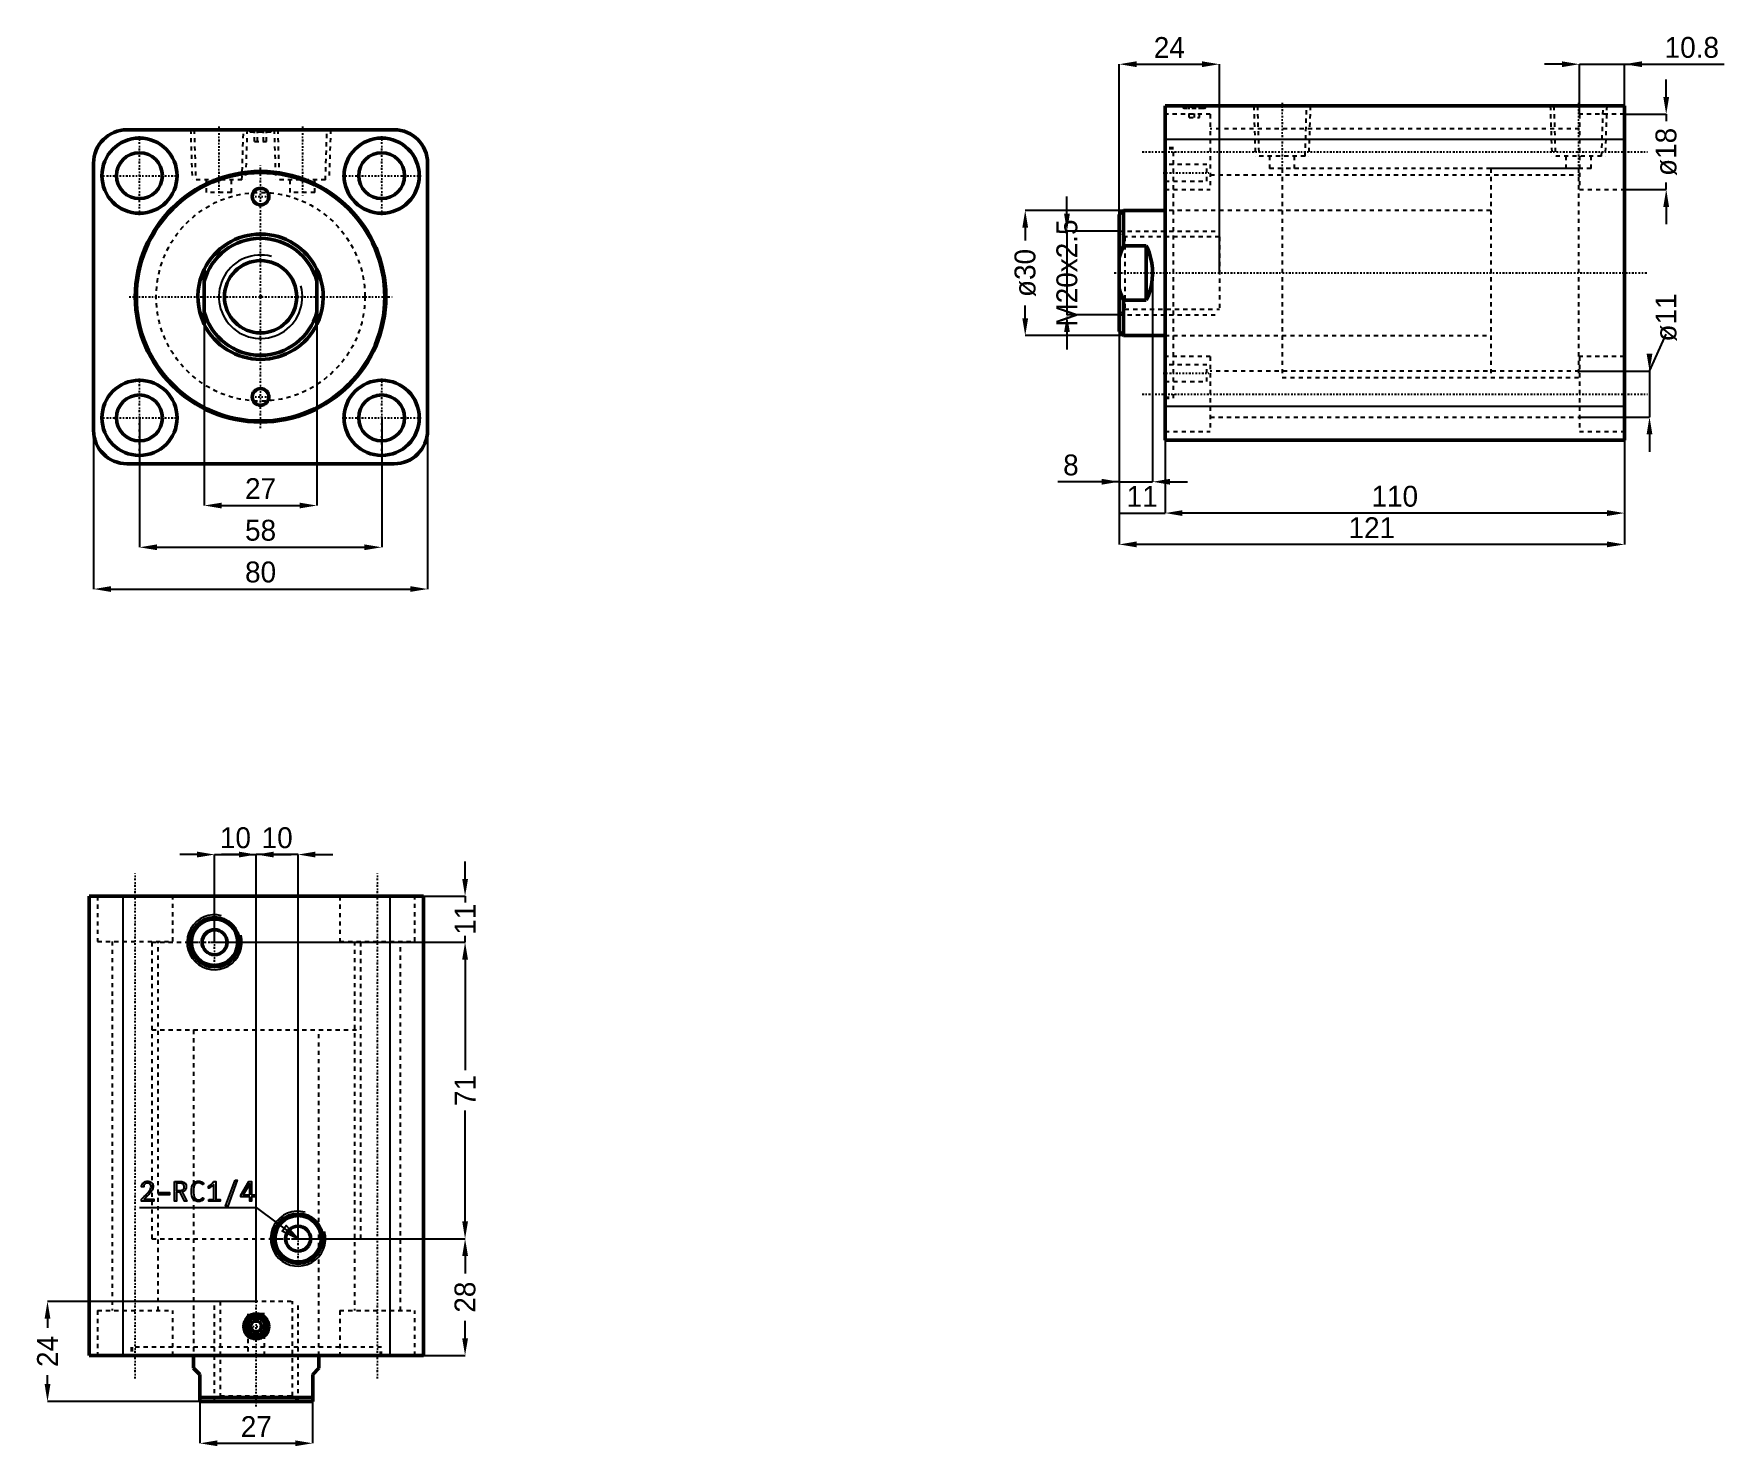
# Model space of a CAD drawing. Header units: millimetres. Extents: x -54 to 350, y -275 to 63.
import ezdxf

# ---------------------------------------------------------------- set-up
doc = ezdxf.new("R2010")
doc.units = ezdxf.units.MM
doc.linetypes.add('Center', pattern=[1.5, 0.45, -0.5, 0.05, -0.5])
doc.linetypes.add('Dashed', pattern=[2, 1, -1])
for name, color, linetype, lineweight in [('2d ConnectionPoints', 7, 'Continuous', 50), ('AM_0', 7, 'Continuous', 50), ('AM_4', 3, 'Continuous', 25), ('AM_5', 3, 'Continuous', 25), ('AM_7', 7, 'Center', 25), ('AM_9', 6, 'Dashed', 25)]:
    doc.layers.add(name, color=color, linetype=linetype, lineweight=lineweight)
doc.dimstyles.new('ISO-25', dxfattribs={"dimtxt": 2.5, "dimasz": 2.5, "dimexe": 1.25, "dimexo": 0.625, "dimtad": 1, "dimtxsty": 'Standard', "dimcen": 2.5, "dimadec": 0, "dimazin": 0, "dimtfac": 1, "dimtmove": 0, "dimatfit": 3, "dimfxl": 1, "dimarcsym": 0})

# ---------------------------------------------------------------- blocks, each defined once
blk = doc.blocks.new('1_RODcxhc_a_sd_50_50_IN_0_in_CXHC_A_IN_SD_50_50ST_0__CN_0')
at = {"layer": 'AM_0'}
for p, q in [((-13.5, -6.54), (-13.5, 6.54)), ((13.5, 6.54), (13.5, -6.54))]:
    blk.add_line(p, q, dxfattribs=at)
for points in [[(-13.5, 6.54), (-14.02, 5.34), (-14.43, 4.09), (-14.73, 2.82), (-14.92, 1.53), (-15, 0.22), (-14.96, -1.09), (-14.81, -2.39), (-14.54, -3.67), (-14.17, -4.92), (-13.69, -6.14), (-13.5, -6.54)], [(13.5, -6.54), (14.02, -5.34), (14.43, -4.09), (14.73, -2.82), (14.92, -1.53), (15, -0.22), (14.96, 1.09), (14.81, 2.39), (14.54, 3.67), (14.17, 4.92), (13.69, 6.14), (13.5, 6.54)]]:
    blk.add_lwpolyline(points, dxfattribs=at)
blk.add_circle((0, 0), 8.65, dxfattribs=at)
for radius, start, end in [(15, 25.8419, 154.1581), (14, 15.3589, 164.6411), (14, 195.3589, 344.6411), (15, 205.8419, 334.1581)]:
    blk.add_arc((0, 0), radius, start, end, dxfattribs=at)
at = {"layer": 'AM_5'}
blk.add_arc((0, 0), 10, 75, 15, dxfattribs=at)
blk = doc.blocks.new('2_bodycxhc_a_sd_50_50_0_in_CXHC_A_IN_SD_50_50ST_0__CN_0')
at = {"layer": 'AM_0'}
for p, q in [((32, 40), (-32, 40)), ((-40, 32), (-40, -32)), ((40, -32), (40, 32)), ((-32, -40), (32, -40))]:
    blk.add_line(p, q, dxfattribs=at)
for centre, radius in [((-29, 29), 9), ((29, 29), 9), ((-29, 29), 5.5), ((29, 29), 5.5), ((0, 0), 30), ((0, 0), 29.75), ((0, 24), 2), ((-29, -29), 9), ((29, -29), 9), ((-29, -29), 5.5), ((0, -24), 2), ((29, -29), 5.5)]:
    blk.add_circle(centre, radius, dxfattribs=at)
for centre, start, end in [((-32, 32), 90, 180), ((32, 32), 360, 90), ((-32, -32), 180, 270), ((32, -32), 270, 0)]:
    blk.add_arc(centre, 8, start, end, dxfattribs=at)
at = {"layer": 'AM_5', "linetype": 'Dashed'}
for p, q in [((-16.77, 40), (-16.39, 28)), ((-3.23, 40), (-3.61, 28)), ((3.23, 40), (3.61, 28)), ((16.77, 40), (16.39, 28))]:
    blk.add_line(p, q, dxfattribs=at)
at = {"layer": 'AM_7'}
for p, q in [((-10, 40.75), (-10, 24.25)), ((10, 40.75), (10, 24.25)), ((-29, 19.55), (-29, 38.45)), ((0, 40.03), (0, 39.37)), ((29, 19.55), (29, 38.45)), ((-38.45, 29), (-19.55, 29)), ((0, -31.5), (0, 31.5)), ((19.55, 29), (38.45, 29)), ((-2.1, 24), (2.1, 24)), ((-31.5, 0), (31.5, 0)), ((-29, -38.45), (-29, -19.55)), ((29, -38.45), (29, -19.55)), ((-2.1, -24), (2.1, -24)), ((-38.45, -29), (-19.55, -29)), ((19.55, -29), (38.45, -29))]:
    blk.add_line(p, q, dxfattribs=at)
at = {"layer": 'AM_9'}
for p, q in [((-15.91, 40), (-15.54, 28)), ((-4.46, 28), (-4.09, 40)), ((-3, 40), (-2.4, 39.4)), ((-2.1, 39.7), (-2.4, 39.4)), ((2.4, 39.4), (-2.4, 39.4)), ((2.1, 39.7), (-2.1, 39.7)), ((-1.44, 37.2), (-1.44, 39.7)), ((-1.44, 37.2), (1.44, 37.2)), ((-0.72, 37.2), (-0.72, 39.7)), ((0.72, 37.2), (0.72, 39.7)), ((1.44, 37.2), (1.44, 39.7)), ((2.4, 39.4), (2.1, 39.7)), ((2.4, 39.4), (3, 40)), ((4.09, 40), (4.46, 28)), ((15.54, 28), (15.91, 40)), ((-4.46, 28), (-15.54, 28)), ((-13, 28), (-13, 25)), ((-7, 25), (-13, 25)), ((-7, 25), (-7, 28)), ((15.54, 28), (4.46, 28)), ((7, 28), (7, 25)), ((13, 25), (7, 25)), ((13, 25), (13, 28))]:
    blk.add_line(p, q, dxfattribs=at)
blk.add_circle((0, 0), 25, dxfattribs=at)
blk = doc.blocks.new('*D3')
at = {"layer": 'AM_5', "color": 0, "lineweight": -2}
for p, q in [((-29, -29), (-29, -60)), ((29, -29), (29, -60)), ((-24.83, -60), (24.83, -60))]:
    blk.add_line(p, q, dxfattribs=at)
at = {"layer": 'AM_5', "color": 0}
for points in [[(-24.83, -59.31), (-24.83, -60.69), (-29, -60)], [(24.83, -60.69), (24.83, -59.31), (29, -60)]]:
    blk.add_solid(points, dxfattribs=at)
at = {"layer": 'Defpoints', "color": 0}
for p in [(-29, -29), (29, -29), (29, -60)]:
    blk.add_point(p, dxfattribs=at)
at = {"layer": 'AM_5', "color": 0, "insert": (0, -55.95), "char_height": 5, "attachment_point": 5}
blk.add_mtext('58', dxfattribs=at)
blk = doc.blocks.new('*D4')
at = {"layer": 'AM_5', "color": 0, "lineweight": -2}
for p, q in [((-40, -32), (-40, -70)), ((40, -32), (40, -70)), ((-35.83, -70), (35.83, -70))]:
    blk.add_line(p, q, dxfattribs=at)
at = {"layer": 'AM_5', "color": 0}
for points in [[(-35.83, -69.31), (-35.83, -70.69), (-40, -70)], [(35.83, -70.69), (35.83, -69.31), (40, -70)]]:
    blk.add_solid(points, dxfattribs=at)
at = {"layer": 'Defpoints', "color": 0}
for p in [(-40, -32), (40, -32), (40, -70)]:
    blk.add_point(p, dxfattribs=at)
at = {"layer": 'AM_5', "color": 0, "insert": (0, -65.95), "char_height": 5, "attachment_point": 5}
blk.add_mtext('80', dxfattribs=at)
blk = doc.blocks.new('*D5')
at = {"layer": 'AM_5', "color": 0, "lineweight": -2}
for p, q in [((-13.5, 0), (-13.5, -50)), ((13.5, 0), (13.5, -50)), ((-9.33, -50), (9.33, -50))]:
    blk.add_line(p, q, dxfattribs=at)
at = {"layer": 'AM_5', "color": 0}
for points in [[(-9.33, -49.31), (-9.33, -50.69), (-13.5, -50)], [(9.33, -50.69), (9.33, -49.31), (13.5, -50)]]:
    blk.add_solid(points, dxfattribs=at)
at = {"layer": 'Defpoints', "color": 0}
for p in [(-13.5, 0), (13.5, 0), (13.5, -50)]:
    blk.add_point(p, dxfattribs=at)
at = {"layer": 'AM_5', "color": 0, "insert": (0, -45.95), "char_height": 5, "attachment_point": 5}
blk.add_mtext('27', dxfattribs=at)
blk = doc.blocks.new('1_RODcxhc_a_sd_50_50_IN_0_in_CXHC_A_IN_SD_50_50ST_0__CN_2')
at = {"layer": 'AM_0'}
for p, q in [((-10, 15), (-11, 14)), ((-11, 14), (-11, -14)), ((0, 15), (-10, 15)), ((-10, 15), (-10, 6.54)), ((-4.5, 6.54), (-10, 6.54)), ((-4.5, 6.54), (-4.5, -6.54)), ((-10, -6.54), (-4.5, -6.54)), ((-10, -6.54), (-10, -15)), ((-11, -14), (-10, -15)), ((-10, -15), (0, -15))]:
    blk.add_line(p, q, dxfattribs=at)
for points in [[(-10, 6.54), (-10.55, 5.15), (-11, 3.71)], [(-4.5, -6.54), (-3.98, -5.34), (-3.57, -4.09), (-3.27, -2.82), (-3.08, -1.53), (-3, -0.22), (-3.04, 1.09), (-3.19, 2.39), (-3.46, 3.67), (-3.83, 4.92), (-4.31, 6.14), (-4.5, 6.54)], [(-11, -3.71), (-10.6, -5.01), (-10, -6.54)]]:
    blk.add_lwpolyline(points, dxfattribs=at)
at = {"layer": 'AM_5', "linetype": 'Dashed'}
for p, q in [((-11, 10), (13, 10)), ((-11, -10), (13, -10))]:
    blk.add_line(p, q, dxfattribs=at)
at = {"layer": 'AM_9'}
for p, q in [((99, 25), (78, 25)), ((78, 25), (78, -25)), ((99, 25), (99, -25)), ((78, 15), (0, 15)), ((-9.65, 8.65), (-11, 10)), ((13, 8.65), (-9.65, 8.65)), ((-9.65, 8.65), (-9.65, -8.65)), ((13, 8.65), (13, -8.65)), ((-11, -10), (-9.65, -8.65)), ((-9.65, -8.65), (13, -8.65)), ((0, -15), (78, -15)), ((78, -25), (99, -25))]:
    blk.add_line(p, q, dxfattribs=at)
blk = doc.blocks.new('2_bodycxhc_a_sd_50_50_0_in_CXHC_A_IN_SD_50_50ST_0__CN_2')
at = {"layer": 'AM_0'}
for p, q in [((110, 40), (0, 40)), ((0, -40), (0, 40)), ((110, -40), (110, 40)), ((110, -40), (0, -40))]:
    blk.add_line(p, q, dxfattribs=at)
at = {"layer": 'AM_4'}
for p, q in [((110, 32), (0, 32)), ((110, -32), (0, -32))]:
    blk.add_line(p, q, dxfattribs=at)
at = {"layer": 'AM_5', "linetype": 'Dashed'}
for p, q in [((21.23, 40), (21.61, 28)), ((34.77, 40), (34.39, 28)), ((92.23, 40), (92.61, 28)), ((105.77, 40), (105.39, 28))]:
    blk.add_line(p, q, dxfattribs=at)
at = {"layer": 'AM_7'}
for p, q in [((28, 40.75), (28, 24.25)), ((99, 40.75), (99, 24.25)), ((7, 40.03), (7, 39.37)), ((-5.5, 29), (115.5, 29)), ((-0.5, 24), (10.5, 24)), ((-12.2, 0), (115.5, 0)), ((-0.5, -24), (10.5, -24)), ((-5.5, -29), (115.5, -29))]:
    blk.add_line(p, q, dxfattribs=at)
at = {"layer": 'AM_9'}
for p, q in [((10.8, 38), (0, 38)), ((4, 40), (4.6, 39.4)), ((4.9, 39.7), (4.6, 39.4)), ((9.4, 39.4), (4.6, 39.4)), ((9.1, 39.7), (4.9, 39.7)), ((5.75, 37.2), (5.75, 39.7)), ((5.75, 37.2), (8.25, 37.2)), ((7, 37.2), (7, 39.7)), ((8.25, 37.2), (8.25, 39.7)), ((9.4, 39.4), (9.1, 39.7)), ((9.4, 39.4), (10, 40)), ((10.8, 38), (10.8, 20)), ((22.09, 40), (22.46, 28)), ((33.54, 28), (33.91, 40)), ((93.09, 40), (93.46, 28)), ((110, 38), (99.2, 38)), ((99.2, 38), (99.2, 20)), ((104.54, 28), (104.91, 40)), ((99.2, 34.5), (10.8, 34.5)), ((2, 30), (0, 30)), ((2, 29.75), (0, 29.75)), ((2, -30), (2, 30)), ((10, 26), (0, 26)), ((10, 22), (10, 26)), ((33.54, 28), (22.46, 28)), ((25, 28), (25, 25)), ((102, 25), (25, 25)), ((28, 25), (28, -25)), ((31, 25), (31, 28)), ((104.54, 28), (93.46, 28)), ((96, 28), (96, 25)), ((99, 25), (99, -25)), ((102, 25), (102, 28)), ((0, 22), (10, 22)), ((10.8, 23.5), (99.2, 23.5)), ((0, 20), (10.8, 20)), ((99.2, 20), (110, 20)), ((28, 15), (0, 15)), ((0, -15), (28, -15)), ((10.8, -20), (0, -20)), ((10.8, -20), (10.8, -38)), ((110, -20), (99.2, -20)), ((99.2, -20), (99.2, -38)), ((10, -22), (0, -22)), ((10, -26), (10, -22)), ((99.2, -23.5), (10.8, -23.5)), ((0, -26), (10, -26)), ((28, -25), (99, -25)), ((0, -29.75), (2, -29.75)), ((0, -30), (2, -30)), ((10.8, -34.5), (99.2, -34.5)), ((0, -38), (10.8, -38)), ((99.2, -38), (110, -38))]:
    blk.add_line(p, q, dxfattribs=at)
blk = doc.blocks.new('*D19')
at = {"layer": 'AM_5', "color": 0, "lineweight": -2}
for p, q in [((206.61, 20.69), (183.11, 20.69)), ((183.11, 16.53), (183.11, 13.44)), ((183.11, -5.14), (183.11, -2.06)), ((206.61, -9.31), (183.11, -9.31))]:
    blk.add_line(p, q, dxfattribs=at)
at = {"layer": 'AM_5', "color": 0}
for points in [[(183.8, 16.53), (182.41, 16.53), (183.11, 20.69)], [(182.41, -5.14), (183.8, -5.14), (183.11, -9.31)]]:
    blk.add_solid(points, dxfattribs=at)
at = {"layer": 'Defpoints', "color": 0}
for p in [(206.61, 20.69), (183.11, -9.31), (206.61, -9.31)]:
    blk.add_point(p, dxfattribs=at)
at = {"layer": 'AM_5', "color": 0, "insert": (183.11, 5.69), "char_height": 5, "attachment_point": 5, "rotation": 90}
blk.add_mtext('ø30', dxfattribs=at)
blk = doc.blocks.new('*D20')
at = {"layer": 'AM_5', "color": 0, "lineweight": -2}
for p, q in [((205.61, 5.69), (205.61, -44.31)), ((213.61, 5.69), (213.61, -44.31)), ((205.61, -44.31), (190.88, -44.31)), ((205.61, -44.31), (213.61, -44.31)), ((217.77, -44.31), (221.94, -44.31))]:
    blk.add_line(p, q, dxfattribs=at)
at = {"layer": 'AM_5', "color": 0}
for points in [[(201.44, -45), (201.44, -43.61), (205.61, -44.31)], [(217.77, -43.61), (217.77, -45), (213.61, -44.31)]]:
    blk.add_solid(points, dxfattribs=at)
at = {"layer": 'Defpoints', "color": 0}
for p in [(205.61, 5.69), (213.61, 5.69), (213.61, -44.31)]:
    blk.add_point(p, dxfattribs=at)
at = {"layer": 'AM_5', "color": 0, "insert": (194.05, -40.31), "char_height": 5, "attachment_point": 5}
blk.add_mtext('8', dxfattribs=at)
blk = doc.blocks.new('*D21')
at = {"layer": 'AM_5', "color": 0, "lineweight": -2}
for p, q in [((205.61, 5.69), (205.61, -51.81)), ((216.61, -26.31), (216.61, -51.81)), ((205.61, -51.81), (216.61, -51.81))]:
    blk.add_line(p, q, dxfattribs=at)
at = {"layer": 'Defpoints', "color": 0}
for p in [(205.61, 5.69), (216.61, -26.31), (216.61, -51.81)]:
    blk.add_point(p, dxfattribs=at)
at = {"layer": 'AM_5', "color": 0, "insert": (211.11, -47.81), "char_height": 5, "attachment_point": 5}
blk.add_mtext('11', dxfattribs=at)
blk = doc.blocks.new('*D22')
at = {"layer": 'AM_5', "color": 0, "lineweight": -2}
for p, q in [((216.61, -26.31), (216.61, -51.81)), ((326.61, -34.31), (326.61, -51.81)), ((322.44, -51.81), (220.77, -51.81))]:
    blk.add_line(p, q, dxfattribs=at)
at = {"layer": 'AM_5', "color": 0}
for points in [[(220.77, -51.11), (220.77, -52.5), (216.61, -51.81)], [(322.44, -52.5), (322.44, -51.11), (326.61, -51.81)]]:
    blk.add_solid(points, dxfattribs=at)
at = {"layer": 'Defpoints', "color": 0}
for p in [(216.61, -26.31), (326.61, -34.31), (216.61, -51.81)]:
    blk.add_point(p, dxfattribs=at)
at = {"layer": 'AM_5', "color": 0, "insert": (271.61, -47.81), "char_height": 5, "attachment_point": 5}
blk.add_mtext('110', dxfattribs=at)
blk = doc.blocks.new('*D23')
at = {"layer": 'AM_5', "color": 0, "lineweight": -2}
for p, q in [((205.61, 5.69), (205.61, -59.31)), ((326.61, -34.31), (326.61, -59.31)), ((322.44, -59.31), (209.77, -59.31))]:
    blk.add_line(p, q, dxfattribs=at)
at = {"layer": 'AM_5', "color": 0}
for points in [[(209.77, -58.61), (209.77, -60), (205.61, -59.31)], [(322.44, -60), (322.44, -58.61), (326.61, -59.31)]]:
    blk.add_solid(points, dxfattribs=at)
at = {"layer": 'Defpoints', "color": 0}
for p in [(205.61, 5.69), (326.61, -34.31), (205.61, -59.31)]:
    blk.add_point(p, dxfattribs=at)
at = {"layer": 'AM_5', "color": 0, "insert": (266.11, -55.31), "char_height": 5, "attachment_point": 5}
blk.add_mtext('121', dxfattribs=at)
blk = doc.blocks.new('*D24')
at = {"layer": 'AM_5', "color": 0, "lineweight": -2}
for p, q in [((332.61, -17.81), (336.61, -8.97)), ((315.81, -17.81), (332.61, -17.81)), ((332.61, -17.81), (332.61, -28.81)), ((315.81, -28.81), (332.61, -28.81)), ((332.61, -32.97), (332.61, -37.14))]:
    blk.add_line(p, q, dxfattribs=at)
at = {"layer": 'AM_5', "color": 0}
for points in [[(331.91, -13.64), (333.3, -13.64), (332.61, -17.81)], [(333.3, -32.97), (331.91, -32.97), (332.61, -28.81)]]:
    blk.add_solid(points, dxfattribs=at)
at = {"layer": 'Defpoints', "color": 0}
for p in [(315.81, -17.81), (315.81, -28.81), (332.61, -28.81)]:
    blk.add_point(p, dxfattribs=at)
at = {"layer": 'AM_5', "color": 0, "insert": (336.61, -4.97), "char_height": 5, "attachment_point": 5, "rotation": 90}
blk.add_mtext('ø11', dxfattribs=at)
blk = doc.blocks.new('*D25')
at = {"layer": 'AM_5', "color": 0, "lineweight": -2}
for p, q in [((336.61, 47.86), (336.61, 52.03)), ((326.61, 43.69), (336.61, 43.69)), ((336.61, 43.69), (336.61, 42.03)), ((326.61, 25.69), (336.61, 25.69)), ((336.61, 25.69), (336.61, 27.36)), ((336.61, 21.53), (336.61, 17.36))]:
    blk.add_line(p, q, dxfattribs=at)
at = {"layer": 'AM_5', "color": 0}
for points in [[(335.91, 47.86), (337.3, 47.86), (336.61, 43.69)], [(337.3, 21.53), (335.91, 21.53), (336.61, 25.69)]]:
    blk.add_solid(points, dxfattribs=at)
at = {"layer": 'Defpoints', "color": 0}
for p in [(326.61, 43.69), (336.61, 43.69), (326.61, 25.69)]:
    blk.add_point(p, dxfattribs=at)
at = {"layer": 'AM_5', "color": 0, "insert": (336.61, 34.69), "char_height": 5, "attachment_point": 5, "rotation": 90}
blk.add_mtext('ø18', dxfattribs=at)
blk = doc.blocks.new('*D26')
at = {"layer": 'AM_5', "color": 0, "lineweight": -2}
for p, q in [((311.64, 55.69), (307.47, 55.69)), ((315.81, 43.69), (315.81, 55.69)), ((315.81, 55.69), (326.61, 55.69)), ((326.61, 43.69), (326.61, 55.69)), ((326.61, 55.69), (350.49, 55.69))]:
    blk.add_line(p, q, dxfattribs=at)
at = {"layer": 'AM_5', "color": 0}
for points in [[(311.64, 55), (311.64, 56.39), (315.81, 55.69)], [(330.77, 56.39), (330.77, 55), (326.61, 55.69)]]:
    blk.add_solid(points, dxfattribs=at)
at = {"layer": 'Defpoints', "color": 0}
for p in [(326.61, 55.69), (315.81, 43.69), (326.61, 43.69)]:
    blk.add_point(p, dxfattribs=at)
at = {"layer": 'AM_5', "color": 0, "insert": (342.74, 59.69), "char_height": 5, "attachment_point": 5}
blk.add_mtext('10.8', dxfattribs=at)
blk = doc.blocks.new('*D27')
at = {"layer": 'AM_5', "color": 0, "lineweight": -2}
for p, q in [((205.61, 5.69), (205.61, 55.69)), ((209.77, 55.69), (225.44, 55.69)), ((229.61, 5.69), (229.61, 55.69))]:
    blk.add_line(p, q, dxfattribs=at)
at = {"layer": 'AM_5', "color": 0}
for points in [[(209.77, 56.39), (209.77, 55), (205.61, 55.69)], [(225.44, 55), (225.44, 56.39), (229.61, 55.69)]]:
    blk.add_solid(points, dxfattribs=at)
at = {"layer": 'Defpoints', "color": 0}
for p in [(229.61, 55.69), (205.61, 5.69), (229.61, 5.69)]:
    blk.add_point(p, dxfattribs=at)
at = {"layer": 'AM_5', "color": 0, "insert": (217.61, 59.69), "char_height": 5, "attachment_point": 5}
blk.add_mtext('24', dxfattribs=at)
blk = doc.blocks.new('*D28')
at = {"layer": 'AM_5', "color": 0, "lineweight": -2}
for p, q in [((193.11, 19.86), (193.11, 24.03)), ((205.61, 15.69), (193.11, 15.69)), ((193.11, 15.69), (193.11, -4.31)), ((205.61, -4.31), (193.11, -4.31)), ((193.11, -8.47), (193.11, -12.64))]:
    blk.add_line(p, q, dxfattribs=at)
at = {"layer": 'AM_5', "color": 0}
for points in [[(192.41, 19.86), (193.8, 19.86), (193.11, 15.69)], [(193.8, -8.47), (192.41, -8.47), (193.11, -4.31)]]:
    blk.add_solid(points, dxfattribs=at)
at = {"layer": 'Defpoints', "color": 0}
for p in [(205.61, 15.69), (193.11, -4.31), (205.61, -4.31)]:
    blk.add_point(p, dxfattribs=at)
at = {"layer": 'AM_5', "color": 0, "insert": (193.11, 5.69), "char_height": 5, "attachment_point": 5, "rotation": 90}
blk.add_mtext('M20x2.5', dxfattribs=at)
blk = doc.blocks.new('1_RODcxhc_a_sd_50_50_IN_0_in_CXHC_A_IN_SD_50_50ST_0__CN_4')
at = {"layer": 'AM_0'}
for p, q in [((-15, 0), (-15, -3)), ((15, -3), (15, 0)), ((-13.5, -4.5), (-15, -3)), ((15, -3), (13.5, -4.5)), ((-13.5, -11), (-13.5, -4.5)), ((13.5, -4.5), (13.5, -11)), ((-13.5, -10), (13.5, -10)), ((-13.5, -11), (13.5, -11))]:
    blk.add_line(p, q, dxfattribs=at)
at = {"layer": 'AM_5', "linetype": 'Dashed'}
for p, q in [((-10, -11), (-10, 13)), ((10, -11), (10, 13))]:
    blk.add_line(p, q, dxfattribs=at)
at = {"layer": 'AM_7'}
blk.add_line((0, -12.2), (0, 115.5), dxfattribs=at)
at = {"layer": 'AM_9'}
for p, q in [((-25, 99), (25, 99)), ((-25, 99), (-25, 78)), ((25, 78), (25, 99)), ((-25, 78), (25, 78)), ((-15, 78), (-15, 0)), ((15, 0), (15, 78)), ((-8.647, 13), (8.647, 13)), ((-8.647, 13), (-8.647, -9.647)), ((8.647, -9.647), (8.647, 13)), ((-8.647, -9.647), (-10, -11)), ((-8.647, -9.647), (8.647, -9.647)), ((10, -11), (8.647, -9.647))]:
    blk.add_line(p, q, dxfattribs=at)
blk = doc.blocks.new('2_bodycxhc_a_sd_50_50_0_in_CXHC_A_IN_SD_50_50ST_0__CN_4')
at = {"layer": 'AM_0'}
for p, q in [((-40, 110), (-40, 0)), ((40, 110), (-40, 110)), ((40, 110), (40, 0)), ((-0.72, 8.25), (-1.44, 7)), ((0.72, 8.25), (-0.72, 8.25)), ((1.44, 7), (0.72, 8.25)), ((-1.44, 7), (-0.72, 5.75)), ((-0.72, 5.75), (0.72, 5.75)), ((0.72, 5.75), (1.44, 7)), ((40, 0), (-40, 0))]:
    blk.add_line(p, q, dxfattribs=at)
for centre, radius in [((-10, 99), 5.91), ((-10, 99), 5.54), ((-10, 99), 3), ((10, 28), 5.91), ((10, 28), 5.54), ((10, 28), 3), ((0, 7), 3), ((0, 7), 2.4), ((0, 7), 2.1)]:
    blk.add_circle(centre, radius, dxfattribs=at)
at = {"layer": 'AM_4'}
for p, q in [((-32, 110), (-32, 0)), ((32, 110), (32, 0))]:
    blk.add_line(p, q, dxfattribs=at)
at = {"layer": 'AM_5'}
for centre in [(-10, 99), (10, 28)]:
    blk.add_arc(centre, 6.58, 75, 15, dxfattribs=at)
at = {"layer": 'AM_7'}
for p, q in [((-29, -5.5), (-29, 115.5)), ((29, -5.5), (29, 115.5)), ((-10, 92.79), (-10, 105.21)), ((-16.21, 99), (-3.79, 99)), ((10, 21.79), (10, 34.21)), ((3.79, 28), (16.21, 28)), ((-3.15, 7), (3.15, 7))]:
    blk.add_line(p, q, dxfattribs=at)
at = {"layer": 'AM_9'}
for p, q in [((-38, 110), (-38, 99.2)), ((-20, 99.2), (-20, 110)), ((20, 110), (20, 99.2)), ((38, 99.2), (38, 110)), ((-38, 99.2), (-20, 99.2)), ((-34.5, 99.2), (-34.5, 10.8)), ((-25, 99), (25, 99)), ((-25, 99), (-25, 28)), ((-23.5, 10.8), (-23.5, 99.2)), ((20, 99.2), (38, 99.2)), ((23.5, 99.2), (23.5, 10.8)), ((25, 28), (25, 99)), ((34.5, 10.8), (34.5, 99.2)), ((-25, 28), (25, 28)), ((-15, 28), (-15, 0)), ((15, 0), (15, 28)), ((-38, 10.8), (-20, 10.8)), ((-38, 10.8), (-38, 0)), ((-20, 0), (-20, 10.8)), ((2, 10), (-2, 10)), ((-2, 10), (-2, 0)), ((2, 0), (2, 10)), ((20, 10.8), (38, 10.8)), ((20, 10.8), (20, 0)), ((38, 0), (38, 10.8)), ((30, 2), (-30, 2)), ((-30, 2), (-30, 0)), ((-29.75, 2), (-29.75, 0)), ((29.75, 0), (29.75, 2)), ((30, 0), (30, 2))]:
    blk.add_line(p, q, dxfattribs=at)
blk = doc.blocks.new('*D40')
at = {"layer": 'AM_5', "color": 0, "lineweight": -2}
for p, q in [((-14.53, -264.59), (-14.53, -274.59)), ((12.47, -264.59), (12.47, -274.59)), ((-10.36, -274.59), (8.31, -274.59))]:
    blk.add_line(p, q, dxfattribs=at)
at = {"layer": 'AM_5', "color": 0}
for points in [[(-10.36, -273.89), (-10.36, -275.28), (-14.53, -274.59)], [(8.31, -275.28), (8.31, -273.89), (12.47, -274.59)]]:
    blk.add_solid(points, dxfattribs=at)
at = {"layer": 'Defpoints', "color": 0}
for p in [(-14.53, -264.59), (12.47, -264.59), (12.47, -274.59)]:
    blk.add_point(p, dxfattribs=at)
at = {"layer": 'AM_5', "color": 0, "insert": (-1.03, -270.59), "char_height": 5, "attachment_point": 5}
blk.add_mtext('27', dxfattribs=at)
blk = doc.blocks.new('*D41')
at = {"layer": 'AM_5', "color": 0, "lineweight": -2}
for p, q in [((-1.03, -240.59), (-51.03, -240.59)), ((-51.03, -244.75), (-51.03, -246.92)), ((-51.03, -260.42), (-51.03, -258.25)), ((-14.53, -264.59), (-51.03, -264.59))]:
    blk.add_line(p, q, dxfattribs=at)
at = {"layer": 'AM_5', "color": 0}
for points in [[(-50.33, -244.75), (-51.72, -244.75), (-51.03, -240.59)], [(-51.72, -260.42), (-50.33, -260.42), (-51.03, -264.59)]]:
    blk.add_solid(points, dxfattribs=at)
at = {"layer": 'Defpoints', "color": 0}
for p in [(-51.03, -240.59), (-1.03, -240.59), (-14.53, -264.59)]:
    blk.add_point(p, dxfattribs=at)
at = {"layer": 'AM_5', "color": 0, "insert": (-51.03, -252.59), "char_height": 5, "attachment_point": 5, "rotation": 90}
blk.add_mtext('24', dxfattribs=at)
blk = doc.blocks.new('*D42')
at = {"layer": 'AM_5', "color": 0, "lineweight": -2}
for p, q in [((8.97, -225.59), (48.97, -225.59)), ((48.97, -229.75), (48.97, -233.92)), ((48.97, -249.42), (48.97, -245.25)), ((38.97, -253.59), (48.97, -253.59))]:
    blk.add_line(p, q, dxfattribs=at)
at = {"layer": 'AM_5', "color": 0}
for points in [[(49.67, -229.75), (48.28, -229.75), (48.97, -225.59)], [(48.28, -249.42), (49.67, -249.42), (48.97, -253.59)]]:
    blk.add_solid(points, dxfattribs=at)
at = {"layer": 'Defpoints', "color": 0}
for p in [(8.97, -225.59), (48.97, -225.59), (38.97, -253.59)]:
    blk.add_point(p, dxfattribs=at)
at = {"layer": 'AM_5', "color": 0, "insert": (48.97, -239.59), "char_height": 5, "attachment_point": 5, "rotation": 90}
blk.add_mtext('28', dxfattribs=at)
blk = doc.blocks.new('*D43')
at = {"layer": 'AM_5', "color": 0, "lineweight": -2}
for p, q in [((-11.03, -154.59), (48.97, -154.59)), ((48.97, -158.75), (48.97, -185.25)), ((48.97, -221.42), (48.97, -194.92)), ((8.97, -225.59), (48.97, -225.59))]:
    blk.add_line(p, q, dxfattribs=at)
at = {"layer": 'AM_5', "color": 0}
for points in [[(49.67, -158.75), (48.28, -158.75), (48.97, -154.59)], [(48.28, -221.42), (49.67, -221.42), (48.97, -225.59)]]:
    blk.add_solid(points, dxfattribs=at)
at = {"layer": 'Defpoints', "color": 0}
for p in [(-11.03, -154.59), (8.97, -225.59), (48.97, -225.59)]:
    blk.add_point(p, dxfattribs=at)
at = {"layer": 'AM_5', "color": 0, "insert": (48.97, -190.09), "char_height": 5, "attachment_point": 5, "rotation": 90}
blk.add_mtext('71', dxfattribs=at)
blk = doc.blocks.new('*D44')
at = {"layer": 'AM_5', "color": 0, "lineweight": -2}
for p, q in [((48.97, -139.42), (48.97, -135.25)), ((27.97, -143.59), (48.97, -143.59)), ((48.97, -143.59), (48.97, -145.09)), ((48.97, -154.59), (48.97, -153.09)), ((-11.03, -154.59), (48.97, -154.59)), ((48.97, -158.75), (48.97, -162.92))]:
    blk.add_line(p, q, dxfattribs=at)
at = {"layer": 'AM_5', "color": 0}
for points in [[(48.28, -139.42), (49.67, -139.42), (48.97, -143.59)], [(49.67, -158.75), (48.28, -158.75), (48.97, -154.59)]]:
    blk.add_solid(points, dxfattribs=at)
at = {"layer": 'Defpoints', "color": 0}
for p in [(27.97, -143.59), (-11.03, -154.59), (48.97, -154.59)]:
    blk.add_point(p, dxfattribs=at)
at = {"layer": 'AM_5', "color": 0, "insert": (48.97, -149.09), "char_height": 5, "attachment_point": 5, "rotation": 90}
blk.add_mtext('11', dxfattribs=at)
blk = doc.blocks.new('*D45')
at = {"layer": 'AM_5', "color": 0, "lineweight": -2}
for p, q in [((-15.19, -133.59), (-19.36, -133.59)), ((-11.03, -154.59), (-11.03, -133.59)), ((-11.03, -133.59), (-1.03, -133.59)), ((-1.03, -240.59), (-1.03, -133.59)), ((3.14, -133.59), (7.31, -133.59))]:
    blk.add_line(p, q, dxfattribs=at)
at = {"layer": 'AM_5', "color": 0}
for points in [[(-15.19, -134.28), (-15.19, -132.89), (-11.03, -133.59)], [(3.14, -132.89), (3.14, -134.28), (-1.03, -133.59)]]:
    blk.add_solid(points, dxfattribs=at)
at = {"layer": 'Defpoints', "color": 0}
for p in [(-1.03, -133.59), (-11.03, -154.59), (-1.03, -240.59)]:
    blk.add_point(p, dxfattribs=at)
at = {"layer": 'AM_5', "color": 0, "insert": (-6.03, -129.59), "char_height": 5, "attachment_point": 5}
blk.add_mtext('10', dxfattribs=at)
blk = doc.blocks.new('*D46')
at = {"layer": 'AM_5', "color": 0, "lineweight": -2}
for p, q in [((-5.19, -133.59), (-9.36, -133.59)), ((-1.03, -240.59), (-1.03, -133.59)), ((8.97, -133.59), (-1.03, -133.59)), ((8.97, -225.59), (8.97, -133.59)), ((13.14, -133.59), (17.31, -133.59))]:
    blk.add_line(p, q, dxfattribs=at)
at = {"layer": 'AM_5', "color": 0}
for points in [[(-5.19, -134.28), (-5.19, -132.89), (-1.03, -133.59)], [(13.14, -132.89), (13.14, -134.28), (8.97, -133.59)]]:
    blk.add_solid(points, dxfattribs=at)
at = {"layer": 'Defpoints', "color": 0}
for p in [(-1.03, -133.59), (8.97, -225.59), (-1.03, -240.59)]:
    blk.add_point(p, dxfattribs=at)
at = {"layer": 'AM_5', "color": 0, "insert": (3.97, -129.59), "char_height": 5, "attachment_point": 5}
blk.add_mtext('10', dxfattribs=at)
blk = doc.blocks.new('*D47')
at = {"layer": 'AM_5', "color": 0, "lineweight": -2}
for p, q in [((-14.53, -264.59), (-14.53, -274.59)), ((12.47, -264.59), (12.47, -274.59)), ((-10.36, -274.59), (8.31, -274.59))]:
    blk.add_line(p, q, dxfattribs=at)
at = {"layer": 'AM_5', "color": 0}
for points in [[(-10.36, -273.89), (-10.36, -275.28), (-14.53, -274.59)], [(8.31, -275.28), (8.31, -273.89), (12.47, -274.59)]]:
    blk.add_solid(points, dxfattribs=at)
at = {"layer": 'Defpoints', "color": 0}
for p in [(-14.53, -264.59), (12.47, -264.59), (12.47, -274.59)]:
    blk.add_point(p, dxfattribs=at)
at = {"layer": 'AM_5', "color": 0, "insert": (-1.03, -270.59), "char_height": 5, "attachment_point": 5}
blk.add_mtext('27', dxfattribs=at)

msp = doc.modelspace()

# ---------------------------------------------------------------- linework, layer by layer
at = {"layer": '2d ConnectionPoints'}
for p in [(216.606, 5.694), (0, 0), (-1.026, -253.587)]:
    msp.add_point(p, dxfattribs=at)
at = {"layer": 'AM_5'}
for p, q in [((-29.026, -218.087), (-1.026, -218.087)), ((-1.026, -218.087), (8.974, -225.587))]:
    msp.add_line(p, q, dxfattribs=at)
for points in [[(-28.38, -215.976), (-28.38, -215.976), (-28.166, -215.781), (-27.86, -215.495), (-27.86, -215.495), (-27.575, -215.218), (-27.395, -215.039), (-27.395, -215.039), (-27.223, -214.858), (-26.976, -214.574), (-26.976, -214.574), (-26.743, -214.274), (-26.595, -214.065), (-26.595, -214.065), (-26.466, -213.858), (-26.325, -213.562), (-26.325, -213.562), (-26.249, -213.284), (-26.235, -213.11), (-26.235, -213.11), (-26.239, -213.012), (-26.262, -212.873), (-26.262, -212.873), (-26.305, -212.745), (-26.345, -212.665), (-26.345, -212.665), (-26.393, -212.59), (-26.476, -212.492), (-26.476, -212.492), (-26.575, -212.409), (-26.649, -212.362), (-26.649, -212.362), (-26.728, -212.324), (-26.854, -212.282), (-26.854, -212.282), (-26.989, -212.259), (-27.083, -212.255), (-27.083, -212.255), (-27.187, -212.26), (-27.335, -212.283), (-27.335, -212.283), (-27.472, -212.326), (-27.557, -212.366), (-27.557, -212.366), (-27.637, -212.414), (-27.743, -212.501), (-27.743, -212.501), (-27.832, -212.606), (-27.882, -212.686), (-27.882, -212.686), (-27.925, -212.773), (-27.97, -212.914), (-27.97, -212.914), (-27.995, -213.07), (-27.999, -213.181), (-28.487, -213.181), (-28.487, -213.181), (-28.479, -213.015), (-28.44, -212.782), (-28.44, -212.782), (-28.366, -212.572), (-28.298, -212.444), (-28.298, -212.444), (-28.218, -212.326), (-28.077, -212.172), (-28.077, -212.172), (-27.913, -212.045), (-27.79, -211.976), (-27.79, -211.976), (-27.659, -211.918), (-27.453, -211.856), (-27.453, -211.856), (-27.235, -211.823), (-27.083, -211.816), (-27.083, -211.816), (-26.941, -211.822), (-26.734, -211.854), (-26.734, -211.854), (-26.537, -211.912), (-26.41, -211.966), (-26.41, -211.966), (-26.29, -212.031), (-26.129, -212.15), (-26.129, -212.15), (-25.991, -212.294), (-25.911, -212.405), (-25.911, -212.405), (-25.844, -212.524), (-25.771, -212.72), (-25.771, -212.72), (-25.732, -212.934), (-25.724, -213.087), (-25.724, -213.087), (-25.735, -213.26), (-25.793, -213.527), (-25.793, -213.527), (-25.901, -213.801), (-26.001, -213.987), (-26.001, -213.987), (-26.115, -214.173), (-26.3, -214.442), (-26.3, -214.442), (-26.502, -214.699), (-26.646, -214.863), (-26.646, -214.863), (-26.801, -215.03), (-27.061, -215.302), (-27.061, -215.302), (-27.354, -215.597), (-27.567, -215.807), (-27.912, -216.145), (-25.585, -216.149), (-25.585, -216.587), (-28.552, -216.587), (-28.552, -216.132), (-28.38, -215.976)], [(-24.376, -214.494), (-21.776, -214.494), (-21.776, -215.079), (-24.376, -215.079), (-24.376, -214.494)], [(-20.61, -211.875), (-19.239, -211.875), (-19.239, -211.875), (-19.098, -211.88), (-18.89, -211.909), (-18.89, -211.909), (-18.687, -211.962), (-18.553, -212.011), (-18.553, -212.011), (-18.425, -212.072), (-18.251, -212.186), (-18.251, -212.186), (-18.097, -212.326), (-18.006, -212.435), (-18.006, -212.435), (-17.928, -212.556), (-17.843, -212.759), (-17.843, -212.759), (-17.798, -212.988), (-17.789, -213.155), (-17.789, -213.155), (-17.8, -213.339), (-17.856, -213.59), (-17.856, -213.59), (-17.96, -213.808), (-18.056, -213.937), (-18.056, -213.937), (-18.169, -214.051), (-18.363, -214.196), (-18.363, -214.196), (-18.586, -214.308), (-18.751, -214.364), (-17.672, -216.62), (-18.199, -216.62), (-19.252, -214.442), (-19.323, -214.442), (-20.129, -214.442), (-20.129, -216.587), (-20.61, -216.587), (-20.61, -211.875)], [(-19.466, -214.02), (-19.466, -214.02), (-19.329, -214.017), (-19.138, -214.005), (-19.138, -214.005), (-18.966, -213.981), (-18.862, -213.96), (-18.862, -213.96), (-18.765, -213.93), (-18.634, -213.867), (-18.634, -213.867), (-18.519, -213.78), (-18.451, -213.709), (-18.451, -213.709), (-18.393, -213.626), (-18.33, -213.474), (-18.33, -213.474), (-18.296, -213.29), (-18.29, -213.149), (-18.29, -213.149), (-18.302, -212.969), (-18.364, -212.742), (-18.364, -212.742), (-18.48, -212.566), (-18.587, -212.478), (-18.587, -212.478), (-18.712, -212.408), (-18.922, -212.333), (-18.922, -212.333), (-19.158, -212.292), (-19.33, -212.284), (-20.129, -212.284), (-20.129, -214.02), (-19.466, -214.02)], [(-14.894, -216.698), (-14.894, -216.698), (-15.212, -216.674), (-15.625, -216.546), (-15.625, -216.546), (-15.962, -216.309), (-16.146, -216.09), (-16.146, -216.09), (-16.295, -215.824), (-16.458, -215.338), (-16.458, -215.338), (-16.545, -214.747), (-16.562, -214.296), (-16.562, -214.296), (-16.544, -213.82), (-16.45, -213.202), (-16.45, -213.202), (-16.276, -212.7), (-16.115, -212.429), (-16.115, -212.429), (-15.921, -212.208), (-15.572, -211.97), (-15.572, -211.97), (-15.153, -211.841), (-14.836, -211.816), (-14.836, -211.816), (-14.532, -211.839), (-14.131, -211.96), (-14.131, -211.96), (-13.795, -212.185), (-13.607, -212.392), (-13.919, -212.645), (-13.919, -212.645), (-14.007, -212.553), (-14.141, -212.438), (-14.141, -212.438), (-14.277, -212.352), (-14.37, -212.31), (-14.37, -212.31), (-14.461, -212.279), (-14.594, -212.245), (-14.594, -212.245), (-14.722, -212.226), (-14.803, -212.223), (-14.803, -212.223), (-14.988, -212.232), (-15.234, -212.28), (-15.234, -212.28), (-15.445, -212.37), (-15.566, -212.453), (-15.566, -212.453), (-15.671, -212.554), (-15.806, -212.737), (-15.806, -212.737), (-15.911, -212.957), (-15.965, -213.124), (-15.965, -213.124), (-16.008, -213.31), (-16.054, -213.622), (-16.054, -213.622), (-16.079, -213.976), (-16.084, -214.234), (-16.084, -214.234), (-16.072, -214.616), (-16.012, -215.116), (-16.012, -215.116), (-15.899, -215.531), (-15.795, -215.76), (-15.795, -215.76), (-15.665, -215.949), (-15.418, -216.154), (-15.418, -216.154), (-15.109, -216.264), (-14.868, -216.285), (-14.868, -216.285), (-14.616, -216.266), (-14.288, -216.166), (-14.288, -216.166), (-14.023, -215.979), (-13.88, -215.807), (-13.591, -216.067), (-13.591, -216.067), (-13.768, -216.294), (-14.112, -216.54), (-14.112, -216.54), (-14.55, -216.673), (-14.894, -216.698)], [(-12.419, -216.171), (-11.223, -216.171), (-11.223, -212.655), (-11.223, -212.655), (-11.287, -212.72), (-11.396, -212.821), (-11.396, -212.821), (-11.519, -212.926), (-11.609, -212.999), (-11.609, -212.999), (-11.703, -213.072), (-11.845, -213.175), (-11.845, -213.175), (-11.988, -213.271), (-12.084, -213.331), (-12.084, -213.331), (-12.177, -213.385), (-12.307, -213.451), (-12.307, -213.451), (-12.425, -213.498), (-12.497, -213.519), (-12.497, -213.025), (-12.497, -213.025), (-12.408, -212.983), (-12.268, -212.903), (-12.268, -212.903), (-12.12, -212.803), (-12.017, -212.725), (-12.017, -212.725), (-11.914, -212.641), (-11.763, -212.511), (-11.763, -212.511), (-11.618, -212.377), (-11.525, -212.284), (-11.525, -212.284), (-11.436, -212.193), (-11.318, -212.065), (-11.318, -212.065), (-11.216, -211.947), (-11.158, -211.875), (-10.742, -211.875), (-10.742, -216.171), (-9.656, -216.171), (-9.656, -216.587), (-12.419, -216.587), (-12.419, -216.171)], [(-6.095, -211.55), (-5.601, -211.55), (-7.882, -217.822), (-8.376, -217.822), (-6.095, -211.55)], [(-2.602, -215.547), (-4.708, -215.547), (-4.708, -215.125), (-2.79, -211.875), (-2.147, -211.875), (-2.147, -215.109), (-1.445, -215.109), (-1.445, -215.547), (-2.147, -215.547), (-2.147, -216.587), (-2.602, -216.587), (-2.602, -215.547)], [(-2.595, -215.109), (-2.595, -212.421), (-4.149, -215.109), (-2.595, -215.109)], [(8.974, -225.587), (5.14, -223.754), (6.14, -222.421), (8.974, -225.587)]]:
    msp.add_lwpolyline(points, dxfattribs=at)

# ---------------------------------------------------------------- block references
for name, p in [('2_bodycxhc_a_sd_50_50_0_in_CXHC_A_IN_SD_50_50ST_0__CN_2', (216.606, 5.694)), ('2_bodycxhc_a_sd_50_50_0_in_CXHC_A_IN_SD_50_50ST_0__CN_0', (0, 0)), ('1_RODcxhc_a_sd_50_50_IN_0_in_CXHC_A_IN_SD_50_50ST_0__CN_2', (216.606, 5.694)), ('1_RODcxhc_a_sd_50_50_IN_0_in_CXHC_A_IN_SD_50_50ST_0__CN_0', (0, 0)), ('2_bodycxhc_a_sd_50_50_0_in_CXHC_A_IN_SD_50_50ST_0__CN_4', (-1.026, -253.587)), ('1_RODcxhc_a_sd_50_50_IN_0_in_CXHC_A_IN_SD_50_50ST_0__CN_4', (-1.026, -253.587))]:
    msp.add_blockref(name, p)

# ---------------------------------------------------------------- dimensions: what is measured, and where the dimension line sits
for base, p1, p2, text, override, picture, middle in [((229.606, 55.694), (205.606, 5.694), (229.606, 5.694), '24', {"dimtxt": 5, "dimasz": 4.166667, "dimexe": 0, "dimexo": 0, "dimgap": 1.5}, '*D27', (217.606, 55.694)), ((326.606, 55.694), (315.806, 43.694), (326.606, 43.694), '10.8', {"dimtxt": 5, "dimasz": 4.166667, "dimexe": 0, "dimexo": 0, "dimgap": 1.5}, '*D26', (342.741, 55.694)), ((213.606, -44.306), (205.606, 5.694), (213.606, 5.694), '8', {"dimtxt": 5, "dimasz": 4.166667, "dimexe": 0, "dimexo": 0, "dimgap": 1.5}, '*D20', (194.051, -44.306)), ((216.606, -51.806), (205.606, 5.694), (216.606, -26.306), '11', {"dimtxt": 5, "dimasz": 0, "dimexe": 0, "dimexo": 0, "dimgap": 1.5}, '*D21', (211.106, -51.806)), ((205.606, -59.306), (326.606, -34.306), (205.606, 5.694), '121', {"dimtxt": 5, "dimasz": 4.166667, "dimexe": 0, "dimexo": 0, "dimgap": 1.5}, '*D23', (266.106, -59.306)), ((13.5, -50), (-13.5, 0), (13.5, 0), '27', {"dimtxt": 5, "dimasz": 4.166667, "dimexe": 0, "dimexo": 0, "dimgap": 1.5}, '*D5', (0, -50)), ((216.606, -51.806), (326.606, -34.306), (216.606, -26.306), '110', {"dimtxt": 5, "dimasz": 4.166667, "dimexe": 0, "dimexo": 0, "dimgap": 1.5}, '*D22', (271.606, -51.806)), ((40, -70), (-40, -32), (40, -32), '80', {"dimtxt": 5, "dimasz": 4.166667, "dimexe": 0, "dimexo": 0, "dimgap": 1.5}, '*D4', (0, -70)), ((29, -60), (-29, -29), (29, -29), '58', {"dimtxt": 5, "dimasz": 4.166667, "dimexe": 0, "dimexo": 0, "dimgap": 1.5}, '*D3', (0, -60)), ((-1.026, -133.587), (-11.026, -154.587), (-1.026, -240.587), '10', {"dimtxt": 5, "dimasz": 4.166667, "dimexe": 0, "dimexo": 0, "dimgap": 1.5}, '*D45', (-6.026, -133.587)), ((-1.026, -133.587), (8.974, -225.587), (-1.026, -240.587), '10', {"dimtxt": 5, "dimasz": 4.166667, "dimexe": 0, "dimexo": 0, "dimgap": 1.5}, '*D46', (3.974, -133.587)), ((12.474, -274.587), (-14.526, -264.587), (12.474, -264.587), '27', {"dimtxt": 5, "dimasz": 4.166667, "dimexe": 0, "dimexo": 0, "dimgap": 1.5}, '*D40', (-1.026, -274.587)), ((12.474, -274.587), (-14.526, -264.587), (12.474, -264.587), '27', {"dimtxt": 5, "dimasz": 4.166667, "dimexe": 0, "dimexo": 0, "dimgap": 1.5}, '*D47', (-1.026, -274.587))]:
    dim = msp.add_linear_dim(base=base, p1=p1, p2=p2, text=text, dimstyle='ISO-25', override=override, dxfattribs=at)
    dim.commit()
    dim.dimension.update_dxf_attribs({"geometry": picture, "text_midpoint": middle, "dimtype": 160})
for base, p1, p2, text, picture, middle in [((336.606, 43.694), (326.606, 25.694), (326.606, 43.694), 'ø18', '*D25', (336.606, 34.694)), ((183.106, -9.306), (206.606, 20.694), (206.606, -9.306), 'ø30', '*D19', (183.106, 5.694)), ((193.106, -4.306), (205.606, 15.694), (205.606, -4.306), 'M20x2.5', '*D28', (193.106, 5.694)), ((332.606, -28.806), (315.806, -17.806), (315.806, -28.806), 'ø11', '*D24', (336.606, -4.972)), ((48.974, -154.587), (27.974, -143.587), (-11.026, -154.587), '11', '*D44', (48.974, -149.087)), ((48.974, -225.587), (-11.026, -154.587), (8.974, -225.587), '71', '*D43', (48.974, -190.087)), ((48.974, -225.587), (38.974, -253.587), (8.974, -225.587), '28', '*D42', (48.974, -239.587)), ((-51.026, -240.587), (-14.526, -264.587), (-1.026, -240.587), '24', '*D41', (-51.026, -252.587))]:
    dim = msp.add_linear_dim(base=base, p1=p1, p2=p2, angle=90, text=text, dimstyle='ISO-25', override={"dimtxt": 5, "dimasz": 4.166667, "dimexe": 0, "dimexo": 0, "dimgap": 1.5}, dxfattribs=at)
    dim.commit()
    dim.dimension.update_dxf_attribs({"geometry": picture, "text_midpoint": middle, "dimtype": 160, "text_rotation": 90})

doc.saveas('drawing.dxf')
